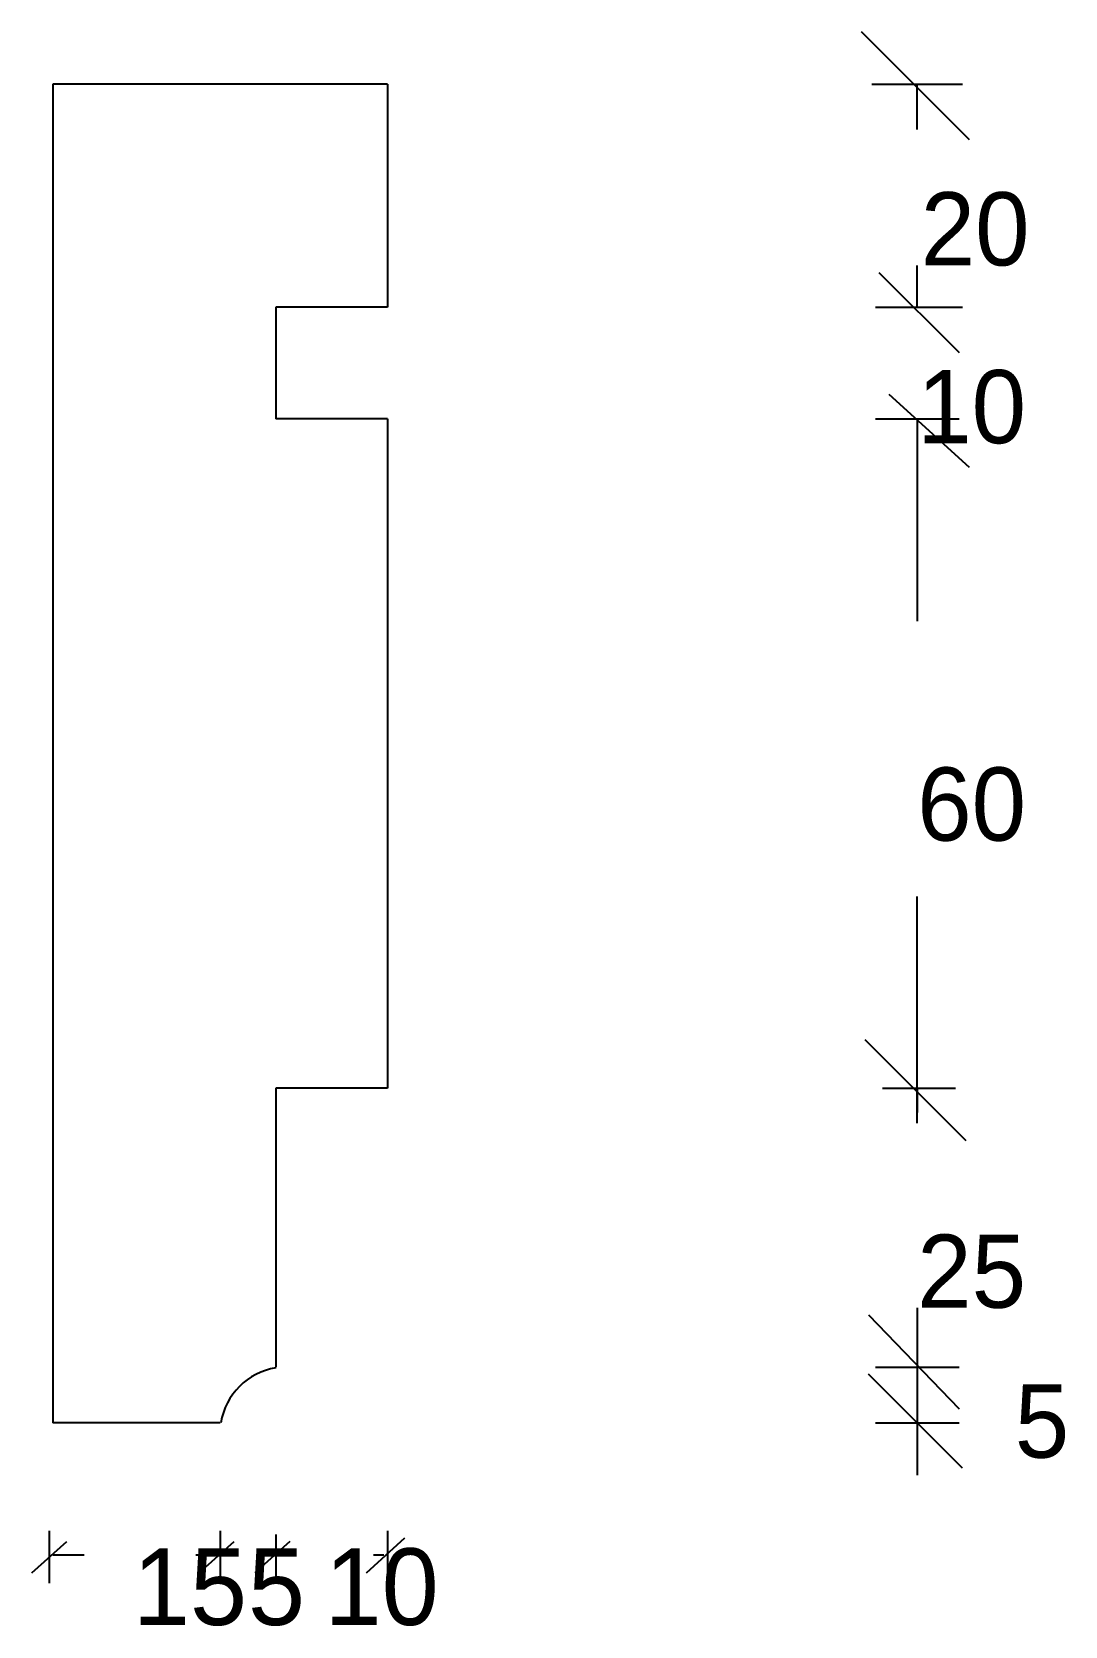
# Model space of a CAD drawing. Header units: metres. Extents: x 30.38 to 33.34, y 26.74 to 31.31.
import ezdxf

# ---------------------------------------------------------------- set-up
doc = ezdxf.new("R2010")
doc.units = ezdxf.units.M

msp = doc.modelspace()

# ---------------------------------------------------------------- linework, layer by layer
for p, q in [((33.07, 31), (32.76, 31.31)), ((30.44, 31.16), (30.44, 27.32)), ((31.4, 31.16), (30.44, 31.16)), ((31.4, 31.16), (31.4, 30.52)), ((32.79, 31.16), (33.05, 31.16)), ((32.92, 31.03), (32.92, 31.16)), ((32.92, 31.16), (32.92, 31.16)), ((32.92, 31.08), (32.92, 31.14)), ((32.92, 30.52), (32.92, 30.64)), ((32.81, 30.62), (33.04, 30.39)), ((31.4, 30.52), (31.08, 30.52)), ((31.08, 30.52), (31.08, 30.2)), ((32.8, 30.52), (33.05, 30.52)), ((33.07, 30.06), (32.84, 30.27)), ((31.4, 30.2), (31.08, 30.2)), ((31.4, 30.2), (31.4, 28.28)), ((32.8, 30.2), (33.04, 30.2)), ((32.92, 30.2), (32.92, 29.62)), ((32.92, 30.2), (32.92, 29.81)), ((32.92, 28.18), (32.92, 28.83)), ((32.92, 28.28), (32.92, 28.66)), ((32.77, 28.42), (33.06, 28.13)), ((31.08, 28.28), (31.08, 27.48)), ((31.4, 28.28), (31.08, 28.28)), ((32.82, 28.28), (33.03, 28.28)), ((32.92, 28.28), (32.92, 28.21)), ((32.78, 27.63), (33.04, 27.36)), ((32.92, 27.65), (32.92, 27.19)), ((33.05, 27.19), (32.78, 27.46)), ((32.8, 27.48), (33.04, 27.48)), ((30.92, 27.32), (30.44, 27.32)), ((32.8, 27.32), (33.04, 27.32)), ((32.92, 27.32), (32.92, 27.17)), ((30.43, 27.01), (30.43, 26.86)), ((30.92, 27.01), (30.92, 26.86)), ((31.08, 27), (31.08, 26.86)), ((31.34, 26.89), (31.45, 26.99)), ((31.4, 27.01), (31.4, 26.86)), ((30.38, 26.89), (30.48, 26.98)), ((30.53, 26.94), (30.44, 26.94)), ((30.92, 26.94), (30.85, 26.94)), ((30.86, 26.89), (30.96, 26.98)), ((31.12, 26.98), (31.02, 26.89)), ((31.08, 26.94), (31.12, 26.94)), ((31.39, 26.94), (31.36, 26.94))]:
    msp.add_line(p, q)
msp.add_arc((31.11, 27.29), 0.19, 99.1, 170.9)

# ---------------------------------------------------------------- texts
at = {"attachment_point": 1}
for s, insert, char_height in [('\\A1;20', (32.93, 30.85), 0.21), ('\\A1;10', (32.92, 30.34), 0.21), ('\\A1;60', (32.92, 29.2), 0.21), ('\\A1;25', (32.92, 27.86), 0.21), ('\\A1;5', (33.2, 27.43), 0.21), ('\\A1;15', (30.67, 26.96), 0.22), ('\\A1;5', (31, 26.96), 0.22), ('\\A1;10', (31.22, 26.96), 0.22)]:
    msp.add_mtext(s, dxfattribs=dict(at, insert=insert, char_height=char_height))

doc.saveas('drawing.dxf')
